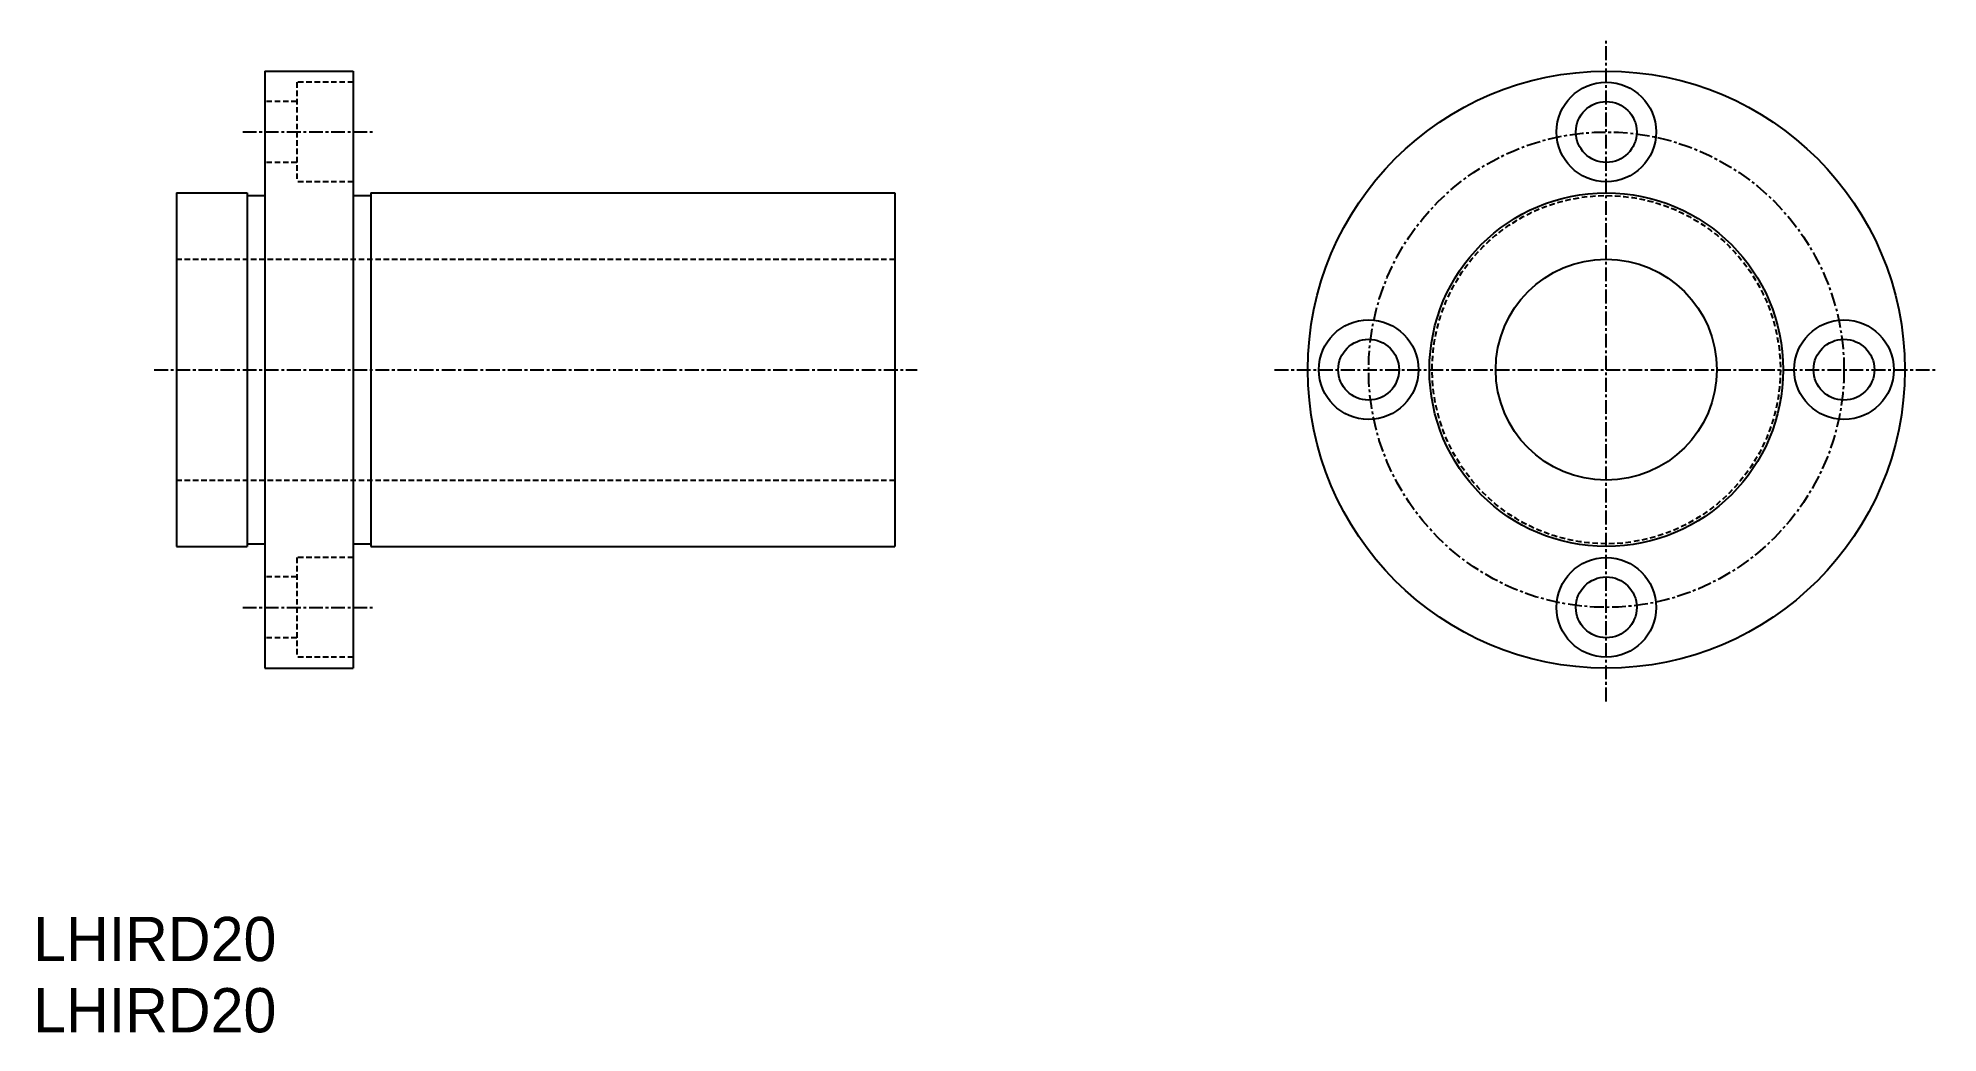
# Model space of a CAD drawing. Extents: x 321 to 493, y 150 to 240.
import ezdxf

# ---------------------------------------------------------------- set-up
doc = ezdxf.new("R2010")
doc.units = 0
doc.linetypes.add('CENTER', pattern=[2, 1.25, -0.25, 0.25, -0.25])
doc.linetypes.add('DASHED', pattern=[0.75, 0.5, -0.25])
doc.layers.get('0').update_dxf_attribs({"linetype": 'CONTINUOUS'})
doc.layers.add('CENTER', color=1, linetype='CENTER')

msp = doc.modelspace()

# ---------------------------------------------------------------- linework, layer by layer
at = {"color": 7, "linetype": 'CONTINUOUS'}
for p, q in [((341.89, 237.29), (349.89, 237.29)), ((341.89, 237.29), (341.89, 183.29)), ((349.89, 237.29), (349.89, 183.29)), ((333.89, 226.29), (340.29, 226.29)), ((333.89, 226.29), (333.89, 194.29)), ((340.29, 226.29), (340.29, 194.29)), ((340.29, 226.04), (341.89, 226.04)), ((349.89, 226.04), (351.49, 226.04)), ((351.49, 226.29), (398.89, 226.29)), ((351.49, 226.29), (351.49, 194.29)), ((398.89, 226.29), (398.89, 194.29)), ((333.89, 194.29), (340.29, 194.29)), ((340.29, 194.54), (341.89, 194.54)), ((349.89, 194.54), (351.49, 194.54)), ((351.49, 194.29), (398.89, 194.29)), ((341.89, 183.29), (349.89, 183.29))]:
    msp.add_line(p, q, dxfattribs=at)
at = {"color": 3, "linetype": 'DASHED'}
for p, q in [((349.89, 236.29), (344.79, 236.29)), ((344.79, 236.29), (344.79, 227.29)), ((344.79, 234.54), (341.89, 234.54)), ((344.79, 229.04), (341.89, 229.04)), ((349.89, 227.29), (344.79, 227.29)), ((333.89, 220.29), (398.89, 220.29)), ((333.89, 200.29), (398.89, 200.29)), ((349.89, 193.29), (344.79, 193.29)), ((344.79, 193.29), (344.79, 184.29)), ((344.79, 191.54), (341.89, 191.54)), ((344.79, 186.04), (341.89, 186.04)), ((349.89, 184.29), (344.79, 184.29))]:
    msp.add_line(p, q, dxfattribs=at)
at = {"color": 7, "linetype": 'CONTINUOUS'}
for centre, radius in [((463.24, 210.29), 27), ((463.24, 231.79), 4.5), ((463.24, 231.79), 2.75), ((463.24, 210.29), 16), ((463.24, 210.29), 10), ((441.74, 210.29), 4.5), ((484.74, 210.29), 4.5), ((441.74, 210.29), 2.75), ((484.74, 210.29), 2.75), ((463.24, 188.79), 4.5), ((463.24, 188.79), 2.75)]:
    msp.add_circle(centre, radius, dxfattribs=at)
at = {"color": 3, "linetype": 'DASHED'}
msp.add_circle((463.24, 210.29), 15.75, dxfattribs=at)
at = {"layer": 'CENTER', "color": 1, "linetype": 'CENTER'}
for p, q in [((463.24, 180.29), (463.24, 240.29)), ((339.89, 231.79), (351.89, 231.79)), ((331.89, 210.29), (400.89, 210.29)), ((433.24, 210.29), (493.24, 210.29)), ((339.89, 188.79), (351.89, 188.79))]:
    msp.add_line(p, q, dxfattribs=at)
msp.add_circle((463.24, 210.29), 21.5, dxfattribs=at)

# ---------------------------------------------------------------- texts
at = {"color": 7, "linetype": 'CONTINUOUS'}
for p in [(320.94, 156.79), (320.94, 150.35)]:
    msp.add_text('LHIRD20', height=4, dxfattribs=at).set_placement(p)

doc.saveas('drawing.dxf')
